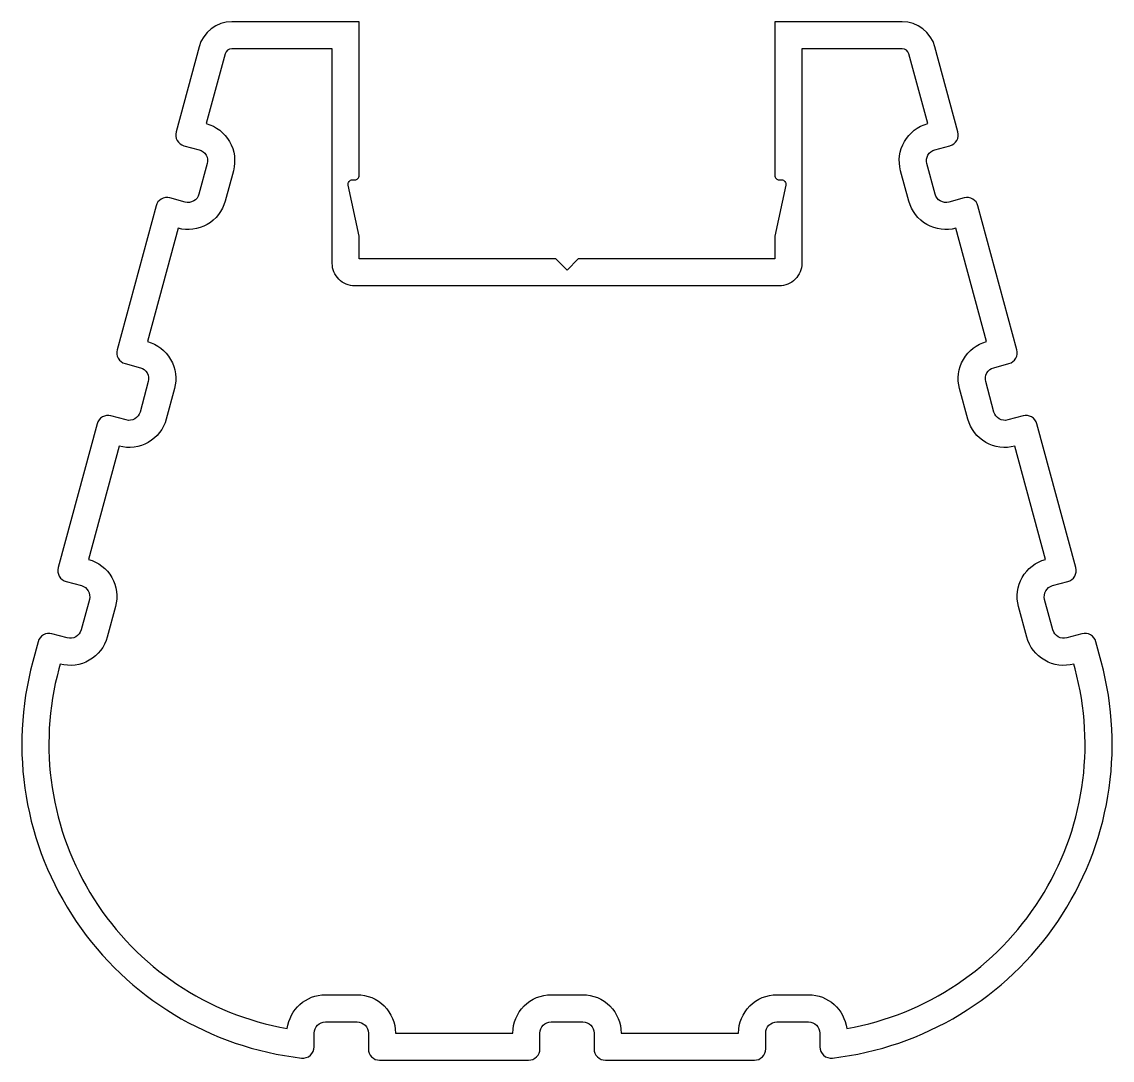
# Model space of a CAD drawing. Extents: x 446.5 to 494.8, y 195.4 to 241.4.
import ezdxf

# ---------------------------------------------------------------- set-up
doc = ezdxf.new("R2010")
doc.units = 0
doc.layers.add('ANA', color=220, linetype='CONTINUOUS')

msp = doc.modelspace()

# ---------------------------------------------------------------- linework, layer by layer
at = {"layer": 'ANA', "color": 0}
for points in [[(447.88, 214.243, 0.414214), (447.267, 213.891), (447.028, 213.008, 0.458564), (458.935, 195.446, 0.448332), (459.493, 195.943), (459.493, 196.553, -0.414214), (459.993, 197.053), (461.393, 197.053, -0.414214), (461.893, 196.553), (461.893, 195.853, 0.414214), (462.393, 195.353), (468.993, 195.353, 0.414214), (469.493, 195.853), (469.493, 196.553, -0.414214), (469.993, 197.053), (471.393, 197.053, -0.414214), (471.893, 196.553), (471.893, 195.853, 0.414214), (472.393, 195.353), (478.993, 195.353, 0.414214), (479.493, 195.853), (479.493, 196.553, -0.414214), (479.993, 197.053), (481.393, 197.053, -0.414214), (481.893, 196.553), (481.893, 195.943, 0.448332), (482.45, 195.446, 0.458564), (494.357, 213.008), (494.119, 213.891, 0.414214), (493.505, 214.243), (492.83, 214.06, -0.414214), (492.216, 214.412), (491.851, 215.764, -0.414214), (492.203, 216.377), (492.879, 216.56, 0.414214), (493.231, 217.173), (491.508, 223.544, 0.414214), (490.895, 223.896), (490.219, 223.714, -0.414214), (489.606, 224.066), (489.241, 225.417, -0.414214), (489.593, 226.03), (490.269, 226.213, 0.414214), (490.621, 226.826), (488.898, 233.198, 0.414214), (488.285, 233.55), (487.609, 233.367, -0.414214), (486.996, 233.719), (486.631, 235.071, -0.414214), (486.983, 235.684), (487.658, 235.866, 0.414214), (488.011, 236.48), (486.992, 240.245, 0.338817), (485.544, 241.353), (479.893, 241.353), (479.893, 234.553, 0.414214), (480.093, 234.353), (480.193, 234.353, -0.479001), (480.388, 234.11), (479.893, 231.853), (479.893, 230.853), (471.193, 230.853), (470.693, 230.353), (470.193, 230.853), (461.493, 230.853), (461.493, 231.853), (460.997, 234.11, -0.479001), (461.193, 234.353), (461.293, 234.353, 0.414214), (461.493, 234.553), (461.493, 241.353), (455.841, 241.353, 0.338817), (454.393, 240.245), (453.375, 236.48, 0.414214), (453.727, 235.866), (454.403, 235.684, -0.414214), (454.755, 235.071), (454.39, 233.719, -0.414214), (453.776, 233.367), (453.101, 233.55, 0.414214), (452.487, 233.198), (450.765, 226.826, 0.414214), (451.117, 226.213), (451.793, 226.03, -0.414214), (452.145, 225.417), (451.779, 224.066, -0.414214), (451.166, 223.714), (450.49, 223.896, 0.414214), (449.877, 223.544), (448.154, 217.173, 0.414214), (448.507, 216.56), (449.182, 216.377, -0.414214), (449.534, 215.764), (449.169, 214.412, -0.414214), (448.556, 214.06)], [(493.143, 212.902, -0.414214), (491.058, 214.099), (490.693, 215.451, -0.414214), (491.89, 217.535), (490.533, 222.555, -0.414214), (488.448, 223.753), (488.082, 225.104, -0.414214), (489.28, 227.189), (487.922, 232.209, -0.414214), (485.838, 233.406), (485.472, 234.757, -0.414214), (486.669, 236.842), (485.834, 239.932, 0.338817), (485.544, 240.153), (481.093, 240.153), (481.093, 230.653, -0.414214), (480.093, 229.653), (469.493, 229.653), (461.293, 229.653, -0.414214), (460.293, 230.653), (460.293, 240.153), (455.841, 240.153, 0.338817), (455.551, 239.932), (454.716, 236.842, -0.414214), (455.913, 234.757), (455.548, 233.406, -0.414214), (453.463, 232.209), (452.106, 227.189, -0.414214), (453.303, 225.104), (452.938, 223.753, -0.414214), (450.853, 222.555), (449.496, 217.535, -0.414214), (450.693, 215.451), (450.327, 214.099, -0.414214), (448.243, 212.902), (448.186, 212.694, 0.440318), (458.304, 196.75, -0.380547), (459.993, 198.253), (461.393, 198.253, -0.414214), (463.093, 196.553), (468.293, 196.553, -0.414214), (469.993, 198.253), (471.393, 198.253, -0.414214), (473.093, 196.553), (478.293, 196.553, -0.414214), (479.993, 198.253), (481.393, 198.253, -0.380547), (483.081, 196.75, 0.440318), (493.199, 212.694)]]:
    msp.add_lwpolyline(points, format="xyb", close=True, dxfattribs=at)

doc.saveas('drawing.dxf')
